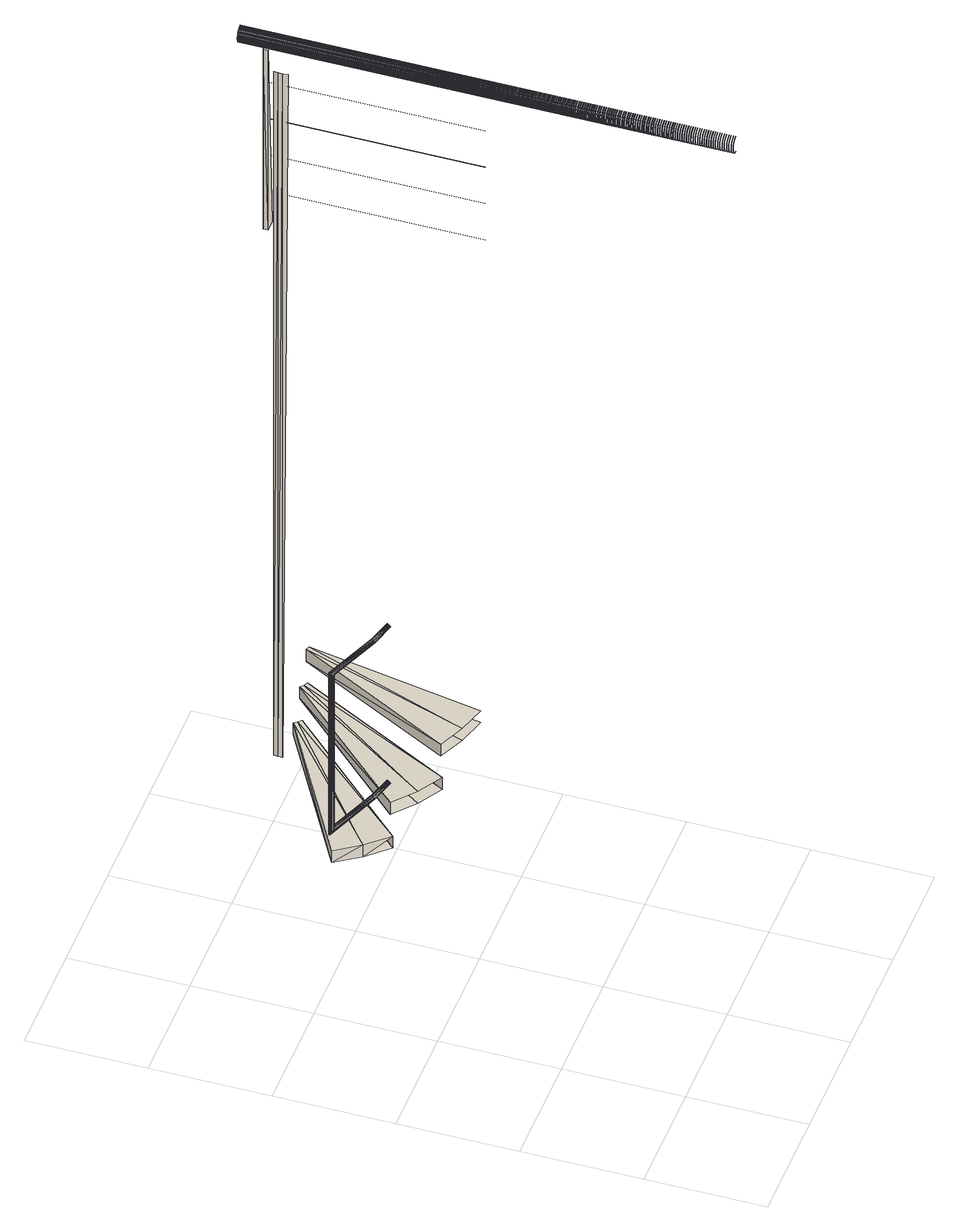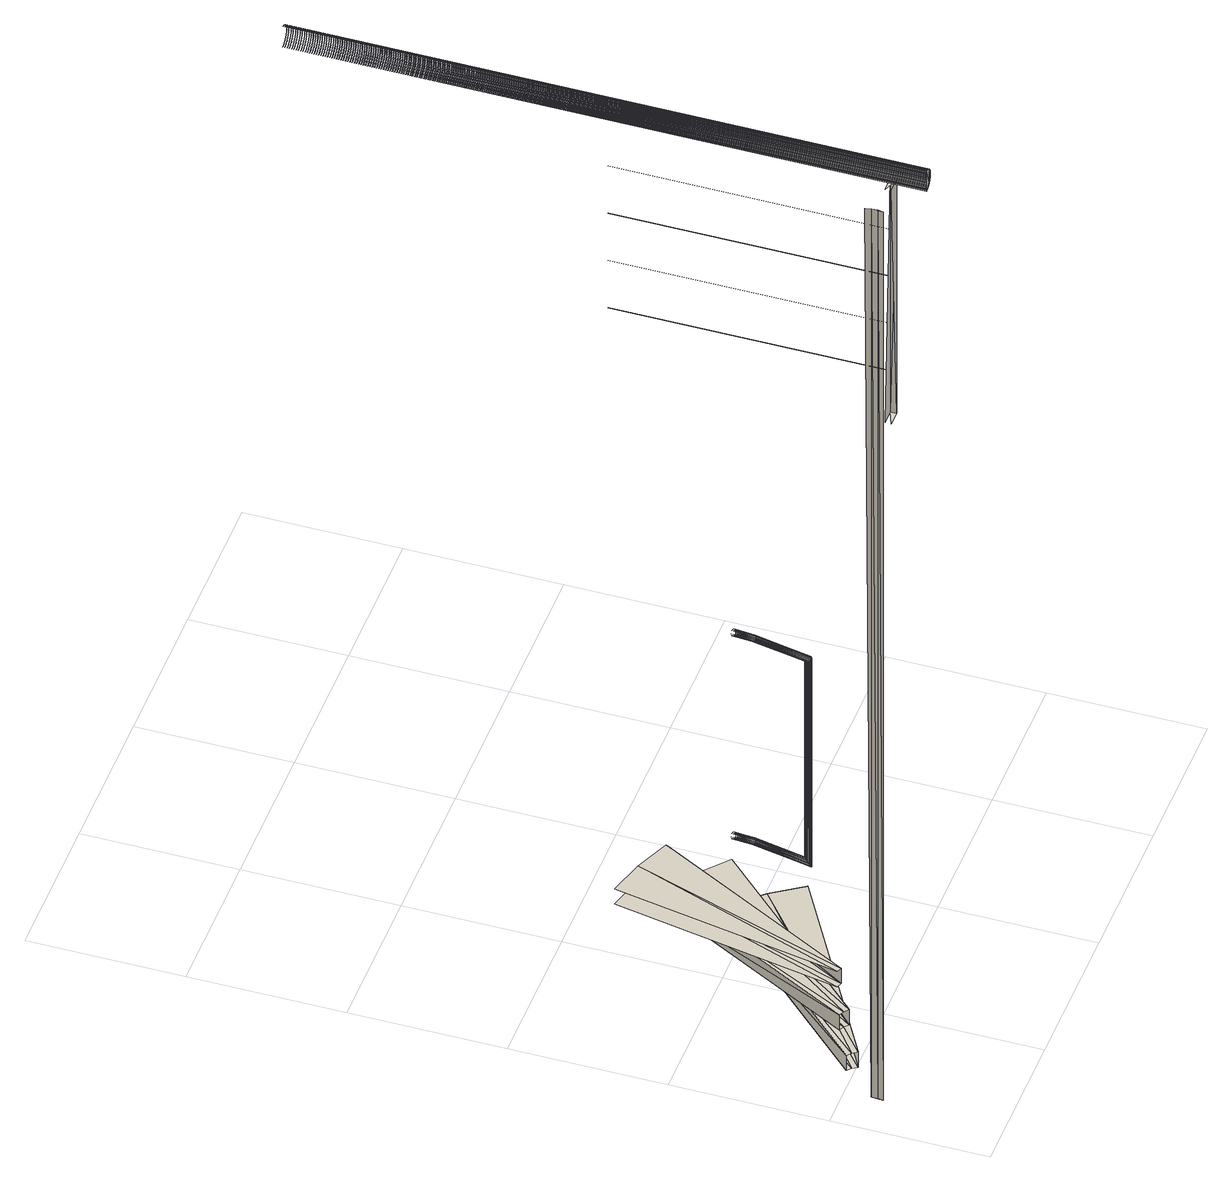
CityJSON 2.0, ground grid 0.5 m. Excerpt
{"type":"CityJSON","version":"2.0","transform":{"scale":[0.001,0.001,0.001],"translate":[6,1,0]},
"CityObjects":{
"building1":{"type":"Building","attributes":{"info":{"id":14502,"type":"IfcStair","GlobalId":"38a9vdh9bF5Qg28GWyHhlr","OwnerHistory":"#12","Name":"Wendeltreppe","ObjectPlacement":"#502","Representation":"#14498","Tag":"79A67A01-C95B-4209-86-9A-74983B65305C"},"psets":{"Pset_StairCommon":{"HandicapAccessible":{"id":14532,"class":"IfcPropertySingleValue","value":false,"value_type":"IfcBoolean"},"IsExternal":{"id":14533,"class":"IfcPropertySingleValue","value":false,"value_type":"IfcBoolean"},"FireExit":{"id":14534,"class":"IfcPropertySingleValue","value":true,"value_type":"IfcBoolean"},"id":14535},"AC_Pset_Name":{"Name":{"id":14544,"class":"IfcPropertySingleValue","value":"Wendeltreppe","value_type":"IfcLabel"},"id":14545},"ArchiCADProperties":{"Komplette Element-ID":{"id":14551,"class":"IfcPropertySingleValue","value":"Wendeltreppe","value_type":"IfcLabel"},"Kompakte Element-ID":{"id":14552,"class":"IfcPropertySingleValue","value":"Wendeltreppe","value_type":"IfcLabel"},"Name des Sachmerkmal-Objekts":{"id":14553,"class":"IfcPropertySingleValue","value_type":"IfcLabel"},"Ursprungsgeschoss":{"id":14554,"class":"IfcPropertySingleValue","value":"Erdgeschoss","value_type":"IfcLabel"},"Raumname":{"id":14555,"class":"IfcPropertySingleValue","value":"Wohnen","value_type":"IfcLabel"},"Raumnummer":{"id":14556,"class":"IfcPropertySingleValue","value":"5","value_type":"IfcLabel"},"Ebene":{"id":14557,"class":"IfcPropertySingleValue","value":"Treppen","value_type":"IfcLabel"},"Typ":{"id":14558,"class":"IfcPropertySingleValue","value":"Treppen","value_type":"IfcLabel"},"Geschützt":{"id":14559,"class":"IfcPropertySingleValue","value":false,"value_type":"IfcBoolean"},"Bibliothekselement-Name":{"id":14560,"class":"IfcPropertySingleValue","value":"Treppe_FZK-Haus","value_type":"IfcLabel"},"Baustoff / Mehrschichtiger Aufbau / Profil / Schraffur":{"id":14561,"class":"IfcPropertySingleValue","value":"Holz","value_type":"IfcLabel"},"Etikettentext":{"id":14562,"class":"IfcPropertySingleValue","value_type":"IfcLabel"},"Eindeutige ID":{"id":14563,"class":"IfcPropertySingleValue","value_type":"IfcLabel"},"Verknüpfte Änderungen":{"id":14564,"class":"IfcPropertySingleValue","value_type":"IfcLabel"},"Tragende Funktion":{"id":14565,"class":"IfcPropertySingleValue","value":"Nicht definiert","value_type":"IfcLabel"},"Lage":{"id":14566,"class":"IfcPropertySingleValue","value":"Nicht definiert","value_type":"IfcLabel"},"Element-Klassifizierung":{"id":14567,"class":"IfcPropertySingleValue","value":"Treppe","value_type":"IfcLabel"},"Umbau-Status":{"id":14568,"class":"IfcPropertySingleValue","value":"Bestand","value_type":"IfcLabel"},"Anzeigen auf Umbau-Filter":{"id":14569,"class":"IfcPropertySingleValue","value":"Alle relevanten Filter","value_type":"IfcLabel"},"ARCHICAD IFC ID":{"id":14570,"class":"IfcPropertySingleValue","value":"38a9vdh9bF5Qg28GWyHhlr","value_type":"IfcLabel"},"Externe IFC ID":{"id":14571,"class":"IfcPropertySingleValue","value_type":"IfcLabel"},"Drehwinkel":{"id":14572,"class":"IfcPropertySingleValue","value":210,"value_type":"IfcPlaneAngleMeasure"},"Oberfläche":{"id":14573,"class":"IfcPropertySingleValue","value":"Allgemein","value_type":"IfcLabel"},"id":14574},"AC_Pset_Treppe_FZK-Haus":{"2D Hotspots in 3D zeigen":{"id":14602,"class":"IfcPropertySingleValue","value":true,"value_type":"IfcBoolean"},"Geschoßabhängig":{"id":14603,"class":"IfcPropertySingleValue","value":true,"value_type":"IfcBoolean"},"     Kein Bruch im Gesch. oberhalb":{"id":14604,"class":"IfcPropertySingleValue","value":true,"value_type":"IfcBoolean"},"     Strichlinien oberhalb Bruch":{"id":14605,"class":"IfcPropertySingleValue","value":true,"value_type":"IfcBoolean"},"     Linientyp unter Einsetzgeschoß":{"id":14606,"class":"IfcPropertySingleValue","value":4,"value_type":"IfcReal"},"Symbol maßstabunabhängig":{"id":14607,"class":"IfcPropertySingleValue","value":false,"value_type":"IfcBoolean"},"     Trittlinien":{"id":14608,"class":"IfcPropertySingleValue","value":false,"value_type":"IfcBoolean"},"     Pfeil":{"id":14609,"class":"IfcPropertySingleValue","value":false,"value_type":"IfcBoolean"},"     Detail":{"id":14610,"class":"IfcPropertySingleValue","value":false,"value_type":"IfcBoolean"},"Pfeil Auf/Ab":{"id":14611,"class":"IfcPropertySingleValue","value":false,"value_type":"IfcBoolean"},"Stift Kontur":{"id":14612,"class":"IfcPropertySingleValue","value_type":"IfcLabel"},"Schraffurtyp":{"id":14613,"class":"IfcPropertySingleValue","value":"Leer","value_type":"IfcLabel"},"Schraffur-Stift (gs_fill_pen)":{"id":14614,"class":"IfcPropertySingleValue","value_type":"IfcLabel"},"Schraffurhintergrund-Stift (gs_back_pen)":{"id":14615,"class":"IfcPropertySingleValue","value_type":"IfcLabel"},"2D-Detaillierungsgrad":{"id":14616,"class":"IfcPropertySingleValue","value":"Maßstababhängig","value_type":"IfcLabel"},"Einfache/mittelmässige Modifizierung bei (iScaleChangeSM)":{"id":14617,"class":"IfcPropertySingleValue","value":999,"value_type":"IfcReal"},"Einfache/mittelmässige Modifizierung bei (gs_ScaleChangeSM)":{"id":14618,"class":"IfcPropertySingleValue","value":100,"value_type":"IfcReal"},"Mittelmässige/detaillierte Modifizierung bei (iScaleChangeMD)":{"id":14619,"class":"IfcPropertySingleValue","value":999,"value_type":"IfcReal"},"Mittelmässige/detaillierte Modifizierung bei (gs_ScaleChangeMD)":{"id":14620,"class":"IfcPropertySingleValue","value":50,"value_type":"IfcReal"},"2D-Symbol Typ":{"id":14621,"class":"IfcPropertySingleValue","value":"Typ 11","value_type":"IfcLabel"},"Symbol Gruppentyp":{"id":14622,"class":"IfcPropertySingleValue","value":6,"value_type":"IfcReal"},"Stift sichtbar Struktur-Linie":{"id":14623,"class":"IfcPropertySingleValue","value_type":"IfcLabel"},"Stift unsichtbar Struktur-Linie":{"id":14624,"class":"IfcPropertySingleValue","value_type":"IfcLabel"},"Linientyp sichtbare Struktur":{"id":14625,"class":"IfcPropertySingleValue","value":1,"value_type":"IfcReal"},"Linientyp unsichtbare Struktur":{"id":14626,"class":"IfcPropertySingleValue","value":4,"value_type":"IfcReal"},"Typ Bruchsymbol":{"id":14627,"class":"IfcPropertySingleValue","value":"Gerade","value_type":"IfcLabel"},"Hintergrund Schraffur-Typ":{"id":14628,"class":"IfcPropertySingleValue","value":"Leer","value_type":"IfcLabel"},"Schraffur-Stift (gs_bgf_front_pen)":{"id":14629,"class":"IfcPropertySingleValue","value_type":"IfcLabel"},"Schraffurhintergrund-Stift (gs_bgf_back_pen)":{"id":14630,"class":"IfcPropertySingleValue","value":"Transparent","value_type":"IfcLabel"},"Schraffur über Bruchlinie":{"id":14631,"class":"IfcPropertySingleValue","value":false,"value_type":"IfcBoolean"},"Lauflinie zeigen":{"id":14632,"class":"IfcPropertySingleValue","value":true,"value_type":"IfcBoolean"},"Lauflinie über Bruch zeigen":{"id":14633,"class":"IfcPropertySingleValue","value":true,"value_type":"IfcBoolean"},"Stift Lauflinie":{"id":14634,"class":"IfcPropertySingleValue","value_type":"IfcLabel"},"Lauflinietyp (gs_walkline_type)":{"id":14635,"class":"IfcPropertySingleValue","value":1,"value_type":"IfcReal"},"Lauflinietyp über Bruchlinie":{"id":14636,"class":"IfcPropertySingleValue","value":4,"value_type":"IfcReal"},"Symbol Lauflinie-Startpunkt (gs_StartEndStyle)":{"id":14637,"class":"IfcPropertySingleValue","value":"Typ 1","value_type":"IfcLabel"},"Schraffur-Stift (0-Kein) (gs_StartEndFillPen)":{"id":14638,"class":"IfcPropertySingleValue","value":"Transparent","value_type":"IfcLabel"},"Pfeil":{"id":14639,"class":"IfcPropertySingleValue","value":"Typ 3","value_type":"IfcLabel"},"Schraffur-Stift (0-Kein) (gs_ArrowFillPen)":{"id":14640,"class":"IfcPropertySingleValue","value_type":"IfcLabel"},"Schraffur-Stift oben (0-Kein)":{"id":14641,"class":"IfcPropertySingleValue","value_type":"IfcLabel"},"Nummerierung zeigen (gs_show_numbering)":{"id":14642,"class":"IfcPropertySingleValue","value":true,"value_type":"IfcBoolean"},"Beginnt von...":{"id":14643,"class":"IfcPropertySingleValue","value":1,"value_type":"IfcReal"},"Schriftgröße (mm) (gs_numb_text_size)":{"id":14644,"class":"IfcPropertySingleValue","value":1,"value_type":"IfcReal"},"Schriftgröße (Punkt) (gs_numb_text_size_pt)":{"id":14645,"class":"IfcPropertySingleValue","value":2.83,"value_type":"IfcReal"},"Ausrichtung (gs_numb_orient)":{"id":14646,"class":"IfcPropertySingleValue","value":"Lesbar","value_type":"IfcLabel"},"Text-Stift (gs_numb_text_pen)":{"id":14647,"class":"IfcPropertySingleValue","value_type":"IfcLabel"},"Text umklappen":{"id":14648,"class":"IfcPropertySingleValue","value":"Kein","value_type":"IfcLabel"},"Unten-Text":{"id":14649,"class":"IfcPropertySingleValue","value":"Ab","value_type":"IfcLabel"},"Schriftgröße (mm) (gs_updown_text_size)":{"id":14650,"class":"IfcPropertySingleValue","value":1,"value_type":"IfcReal"},"Schriftgröße (Punkt) (gs_updown_text_size_pt)":{"id":14651,"class":"IfcPropertySingleValue","value":2.83,"value_type":"IfcReal"},"Ausrichtung (gs_updown_orient)":{"id":14652,"class":"IfcPropertySingleValue","value":"Parallel mit Lauflinie","value_type":"IfcLabel"},"Text-Stift (gs_updown_text_pen)":{"id":14653,"class":"IfcPropertySingleValue","value_type":"IfcLabel"},"Text (gs_riserun_text)":{"id":14654,"class":"IfcPropertySingleValue","value":true,"value_type":"IfcBoolean"},"Format":{"id":14655,"class":"IfcPropertySingleValue","value":"Anzahl x Auftritt x Steigung","value_type":"IfcLabel"},"Eigener Text":{"id":14656,"class":"IfcPropertySingleValue","value":"Anwendertext","value_type":"IfcLabel"},"Steigung Text":{"id":14657,"class":"IfcPropertySingleValue","value":"STG","value_type":"IfcLabel"},"Schriftgröße (mm) (gs_riserun_text_size)":{"id":14658,"class":"IfcPropertySingleValue","value":1,"value_type":"IfcReal"},"Schriftgröße (Punkt) (gs_riserun_text_size_pt)":{"id":14659,"class":"IfcPropertySingleValue","value":2.83,"value_type":"IfcReal"},"Ausrichtung (gs_riserun_orient)":{"id":14660,"class":"IfcPropertySingleValue","value":"Lesbar","value_type":"IfcLabel"},"Text-Stift (gs_riserun_text_pen)":{"id":14661,"class":"IfcPropertySingleValue","value_type":"IfcLabel"},"Übernehme Projektpräferenzen":{"id":14662,"class":"IfcPropertySingleValue","value":true,"value_type":"IfcBoolean"},"Beschreibung (gs_description)":{"id":14663,"class":"IfcPropertySingleValue","value_type":"IfcLabel"},"Schriftgröße (mm) (gs_desc_text_size)":{"id":14664,"class":"IfcPropertySingleValue","value":1,"value_type":"IfcReal"},"Schriftgröße (Punkt) (gs_desc_text_size_pt)":{"id":14665,"class":"IfcPropertySingleValue","value":2.83,"value_type":"IfcReal"},"Text-Stift (gs_desc_text_pen)":{"id":14666,"class":"IfcPropertySingleValue","value_type":"IfcLabel"},"Schrifttyp":{"id":14667,"class":"IfcPropertySingleValue","value":"Arial","value_type":"IfcLabel"},"Handlauf im Grundriss zeigen":{"id":14668,"class":"IfcPropertySingleValue","value":true,"value_type":"IfcBoolean"},"Pfosten Symbol-Typ":{"id":14669,"class":"IfcPropertySingleValue","value":"Typ 1","value_type":"IfcLabel"},"Linientyp (gs_handrail_linetype)":{"id":14670,"class":"IfcPropertySingleValue","value":1,"value_type":"IfcReal"},"Stift Linie (gs_handrail_pen)":{"id":14671,"class":"IfcPropertySingleValue","value_type":"IfcLabel"},"Linientyp Pfosten":{"id":14672,"class":"IfcPropertySingleValue","value":1,"value_type":"IfcReal"},"Stift Pfosten":{"id":14673,"class":"IfcPropertySingleValue","value_type":"IfcLabel"},"Handlauf-Achsenlinie zeigen":{"id":14674,"class":"IfcPropertySingleValue","value":true,"value_type":"IfcBoolean"},"Linientyp (gs_rail_axis_linetype)":{"id":14675,"class":"IfcPropertySingleValue","value":1,"value_type":"IfcReal"},"Stift Linie (gs_rail_axis_pen)":{"id":14676,"class":"IfcPropertySingleValue","value_type":"IfcLabel"},"Wangen im Grundriss zeigen":{"id":14677,"class":"IfcPropertySingleValue","value":true,"value_type":"IfcBoolean"},"Plattenlinie":{"id":14678,"class":"IfcPropertySingleValue","value":1,"value_type":"IfcReal"},"Stift Platten":{"id":14679,"class":"IfcPropertySingleValue","value_type":"IfcLabel"},"Geschossabhängig":{"id":14680,"class":"IfcPropertySingleValue","value":true,"value_type":"IfcBoolean"},"Linientyp unter Ursprungsgeschoss":{"id":14681,"class":"IfcPropertySingleValue","value":4,"value_type":"IfcReal"},"Bruchlinie":{"id":14682,"class":"IfcPropertySingleValue","value":true,"value_type":"IfcBoolean"},"2D-unter Bruchsymbol zeigen":{"id":14683,"class":"IfcPropertySingleValue","value":true,"value_type":"IfcBoolean"},"2D-über Bruchsymbol zeigen":{"id":14684,"class":"IfcPropertySingleValue","value":true,"value_type":"IfcBoolean"},"Stufen zeigen":{"id":14685,"class":"IfcPropertySingleValue","value":true,"value_type":"IfcBoolean"},"Linientyp (gs_story_line_type)":{"id":14686,"class":"IfcPropertySingleValue","value":1,"value_type":"IfcReal"},"Stift Linie (gs_story_line_pen)":{"id":14687,"class":"IfcPropertySingleValue","value_type":"IfcLabel"},"Lauflinietyp (gs_story_walkline_type)":{"id":14688,"class":"IfcPropertySingleValue","value":1,"value_type":"IfcReal"},"Nummerierung zeigen (gs_story_shownum)":{"id":14689,"class":"IfcPropertySingleValue","value":true,"value_type":"IfcBoolean"},"3D Verdeckte Kanten und Drahtmodell Kontur (gs_structure_3dhidden_pen)":{"id":14690,"class":"IfcPropertySingleValue","value_type":"IfcLabel"},"Oben Oberflächenmaterial (gs_up_mat)":{"id":14691,"class":"IfcPropertySingleValue","value":"Anstrich","value_type":"IfcLabel"},"Oben Oberflächenmaterial (gs_up_mat_temp)":{"id":14692,"class":"IfcPropertySingleValue","value":"Anstrich","value_type":"IfcLabel"},"Unten Oberflächenmaterial (gs_bot_mat)":{"id":14693,"class":"IfcPropertySingleValue","value":"Anstrich","value_type":"IfcLabel"},"Unten Oberflächenmaterial (gs_bot_mat_temp)":{"id":14694,"class":"IfcPropertySingleValue","value":"Anstrich","value_type":"IfcLabel"},"Seite Oberflächenmaterial (gs_side_mat)":{"id":14695,"class":"IfcPropertySingleValue","value":"Anstrich","value_type":"IfcLabel"},"Seite Oberflächenmaterial (gs_side_mat_temp)":{"id":14696,"class":"IfcPropertySingleValue","value":"Anstrich","value_type":"IfcLabel"},"Setzstufe Oberflächenmaterial (gs_raiser_mat)":{"id":14697,"class":"IfcPropertySingleValue","value":"Anstrich","value_type":"IfcLabel"},"Setzstufe Oberflächenmaterial (gs_raiser_mat_temp)":{"id":14698,"class":"IfcPropertySingleValue","value":"Anstrich","value_type":"IfcLabel"},"Gleiche Oberflächenmaterialien (gs_link_mat)":{"id":14699,"class":"IfcPropertySingleValue","value":false,"value_type":"IfcBoolean"},"Schnitt-Schraffur (gs_sectfill_type)":{"id":14700,"class":"IfcPropertySingleValue","value":"IWF01-24,0-001","value_type":"IfcLabel"},"Schnittschraffur-Stift (gs_sectfill_pen)":{"id":14701,"class":"IfcPropertySingleValue","value_type":"IfcLabel"},"Schnittschraffurhintergrund-Stift (gs_sectfill_back_pen)":{"id":14702,"class":"IfcPropertySingleValue","value_type":"IfcLabel"},"3D Verdeckte Kanten und Drahtmodell Kontur (gs_tread_3dhidden_pen)":{"id":14703,"class":"IfcPropertySingleValue","value_type":"IfcLabel"},"Oben Oberflächenmaterial (gs_tr_up_mat)":{"id":14704,"class":"IfcPropertySingleValue","value":"Kiefer, glänzend","value_type":"IfcLabel"},"Oben Oberflächenmaterial (gs_tr_up_mat_temp)":{"id":14705,"class":"IfcPropertySingleValue","value":"Kiefer, glänzend","value_type":"IfcLabel"},"Front Oberflächenmaterial (gs_tr_front_mat)":{"id":14706,"class":"IfcPropertySingleValue","value":"Kiefer, glänzend","value_type":"IfcLabel"},"Front Oberflächenmaterial (gs_tr_front_mat_temp)":{"id":14707,"class":"IfcPropertySingleValue","value":"Kiefer, glänzend","value_type":"IfcLabel"},"Setzstufe Oberflächenmaterial (gs_tr_riser_mat)":{"id":14708,"class":"IfcPropertySingleValue","value":"Kiefer, glänzend","value_type":"IfcLabel"},"Setzstufe Oberflächenmaterial (gs_tr_riser_mat_temp)":{"id":14709,"class":"IfcPropertySingleValue","value":"Kiefer, glänzend","value_type":"IfcLabel"},"Gleiche Oberflächenmaterialien (gs_link_tr_mat)":{"id":14710,"class":"IfcPropertySingleValue","value":false,"value_type":"IfcBoolean"},"Schnitt-Schraffur (gs_tr_sectfill_type)":{"id":14711,"class":"IfcPropertySingleValue","value":"IWF01-24,0-001","value_type":"IfcLabel"},"Schnittschraffur-Stift (gs_tr_sectfill_pen)":{"id":14712,"class":"IfcPropertySingleValue","value_type":"IfcLabel"},"Schnittschraffurhintergrund-Stift (gs_tr_sectfill_back_pen)":{"id":14713,"class":"IfcPropertySingleValue","value_type":"IfcLabel"},"Strukturtyp":{"id":14714,"class":"IfcPropertySingleValue","value":1,"value_type":"IfcReal"},"Tragende Dicke":{"id":14715,"class":"IfcPropertySingleValue","value":0.1,"value_type":"IfcReal"},"Preis":{"id":14716,"class":"IfcPropertySingleValue","value":0,"value_type":"IfcReal"},"Hersteller":{"id":14717,"class":"IfcPropertySingleValue","value_type":"IfcLabel"},"Anmerkung":{"id":14718,"class":"IfcPropertySingleValue","value_type":"IfcLabel"},"Lage":{"id":14719,"class":"IfcPropertySingleValue","value_type":"IfcLabel"},"Accessoires":{"id":14720,"class":"IfcPropertySingleValue","value_type":"IfcLabel"},"Mindestschallschutz (gs_list_soundinsul)":{"id":14721,"class":"IfcPropertySingleValue","value_type":"IfcLabel"},"Gruppe (FM_Type)":{"id":14722,"class":"IfcPropertySingleValue","value":"Andere","value_type":"IfcLabel"},"Gruppe (iFMType)":{"id":14723,"class":"IfcPropertySingleValue","value":25,"value_type":"IfcReal"},"Inventarnummer":{"id":14724,"class":"IfcPropertySingleValue","value_type":"IfcLabel"},"Seriennummer":{"id":14725,"class":"IfcPropertySingleValue","value_type":"IfcLabel"},"Herstellungsjahr":{"id":14726,"class":"IfcPropertySingleValue","value_type":"IfcLabel"},"Gewicht":{"id":14727,"class":"IfcPropertySingleValue","value":0,"value_type":"IfcReal"},"Gewichteinheit":{"id":14728,"class":"IfcPropertySingleValue","value":"kg","value_type":"IfcLabel"},"Anzahl Geschosse":{"id":14729,"class":"IfcPropertySingleValue","value":0,"value_type":"IfcReal"},"Anzahl Zwischenpodeste":{"id":14730,"class":"IfcPropertySingleValue","value":0,"value_type":"IfcReal"},"Niveauhöhe":{"id":14731,"class":"IfcPropertySingleValue","value":0,"value_type":"IfcReal"},"Lichtraum":{"id":14732,"class":"IfcPropertySingleValue","value":0,"value_type":"IfcReal"},"Tragende Konstruktion":{"id":14733,"class":"IfcPropertySingleValue","value_type":"IfcLabel"},"Tragekapazität":{"id":14734,"class":"IfcPropertySingleValue","value":0,"value_type":"IfcReal"},"Rauchfreies Treppenhaus":{"id":14735,"class":"IfcPropertySingleValue","value":false,"value_type":"IfcBoolean"},"Stufenlänge":{"id":14736,"class":"IfcPropertySingleValue","value":0,"value_type":"IfcReal"},"Material Treppenstufe":{"id":14737,"class":"IfcPropertySingleValue","value_type":"IfcLabel"},"Material Geländer":{"id":14738,"class":"IfcPropertySingleValue","value_type":"IfcLabel"},"Material Griff":{"id":14739,"class":"IfcPropertySingleValue","value_type":"IfcLabel"},"Frei definierbar 1":{"id":14740,"class":"IfcPropertySingleValue","value_type":"IfcLabel"},"Frei definierbar 2":{"id":14741,"class":"IfcPropertySingleValue","value_type":"IfcLabel"},"Frei definierbar 3":{"id":14742,"class":"IfcPropertySingleValue","value_type":"IfcLabel"},"Frei definierbar 4":{"id":14743,"class":"IfcPropertySingleValue","value_type":"IfcLabel"},"Frei definierbar 5":{"id":14744,"class":"IfcPropertySingleValue","value_type":"IfcLabel"},"Anzahl Auftritt":{"id":14745,"class":"IfcPropertySingleValue","value_type":"IfcLabel"},"Steigungsverhältnis":{"id":14746,"class":"IfcPropertySingleValue","value_type":"IfcLabel"},"Personenanzahl":{"id":14747,"class":"IfcPropertySingleValue","value_type":"IfcLabel"},"Nutzbare lichte Breite Wert":{"id":14748,"class":"IfcPropertySingleValue","value_type":"IfcLabel"},"Nutzbare lichte Breite":{"id":14749,"class":"IfcPropertySingleValue","value_type":"IfcLabel"},"Höhe von Wert":{"id":14750,"class":"IfcPropertySingleValue","value_type":"IfcLabel"},"Höhe von":{"id":14751,"class":"IfcPropertySingleValue","value_type":"IfcLabel"},"Höhe bis Wert":{"id":14752,"class":"IfcPropertySingleValue","value_type":"IfcLabel"},"Höhe bis":{"id":14753,"class":"IfcPropertySingleValue","value_type":"IfcLabel"},"Konstruktion (gs_onorm_construction)":{"id":14754,"class":"IfcPropertySingleValue","value_type":"IfcLabel"},"Mindestschallschutz (gs_onorm_soundinsul)":{"id":14755,"class":"IfcPropertySingleValue","value_type":"IfcLabel"},"Material 1":{"id":14756,"class":"IfcPropertySingleValue","value_type":"IfcLabel"},"Belag 1 Wert":{"id":14757,"class":"IfcPropertySingleValue","value_type":"IfcLabel"},"Belag 1":{"id":14758,"class":"IfcPropertySingleValue","value_type":"IfcLabel"},"Zusatzinformation 1":{"id":14759,"class":"IfcPropertySingleValue","value_type":"IfcLabel"},"Zusatzinformation 2":{"id":14760,"class":"IfcPropertySingleValue","value_type":"IfcLabel"},"AKS-Nummer":{"id":14761,"class":"IfcPropertySingleValue","value_type":"IfcLabel"},"Produkt":{"id":14762,"class":"IfcPropertySingleValue","value_type":"IfcLabel"},"Sammlung der Spezifikations-ID":{"id":14763,"class":"IfcPropertySingleValue","value_type":"IfcLabel"},"Beschreibung (gs_onorm_description)":{"id":14764,"class":"IfcPropertySingleValue","value_type":"IfcLabel"},"Anzahl":{"id":14765,"class":"IfcPropertySingleValue","value_type":"IfcLabel"},"ID-Nummer":{"id":14766,"class":"IfcPropertySingleValue","value_type":"IfcLabel"},"Datum Aufnahme":{"id":14767,"class":"IfcPropertySingleValue","value_type":"IfcLabel"},"Datum Änderung":{"id":14768,"class":"IfcPropertySingleValue","value_type":"IfcLabel"},"Zu Raum ID":{"id":14769,"class":"IfcPropertySingleValue","value_type":"IfcLabel"},"Konstruktion (ifc_StairType)":{"id":14770,"class":"IfcPropertySingleValue","value":0,"value_type":"IfcReal"},"Anzahl der Steigungen":{"id":14771,"class":"IfcPropertySingleValue","value":0,"value_type":"IfcReal"},"Anzahl der Auftritte":{"id":14772,"class":"IfcPropertySingleValue","value":0,"value_type":"IfcReal"},"id":14773},"ArchiCADQuantities":{"Höhenangabe zum Projekt-Nullpunkt":{"id":14949,"class":"IfcQuantityLength","value":0},"Höhe zu Geschoss":{"id":14950,"class":"IfcQuantityLength","value":0},"Oberflächenbereich":{"id":14951,"class":"IfcQuantityArea","value":7.69},"Netto-Volumen":{"id":14952,"class":"IfcQuantityVolume","value":0.208},"Fläche":{"id":14953,"class":"IfcQuantityArea","value":1},"Höhe (Z Größe)":{"id":14954,"class":"IfcQuantityLength","value":2},"Länge (A)":{"id":14955,"class":"IfcQuantityLength","value":1},"Volumen":{"id":14956,"class":"IfcQuantityVolume","value":0.208},"Breite (B)":{"id":14957,"class":"IfcQuantityLength","value":1},"id":14958},"AC_Equantity_Treppe_FZK-Haus":{"Höhe":{"id":14963,"class":"IfcQuantityLength","value":2},"Untere Ebene":{"id":14964,"class":"IfcQuantityLength","value":1},"Obere Ebene":{"id":14965,"class":"IfcQuantityLength","value":0},"Symbolgröße":{"id":14966,"class":"IfcQuantityLength","value":0.1},"- (gs_ArrowWidth)":{"id":14967,"class":"IfcQuantityLength","value":0.4},"- (gs_BegSymbWidth)":{"id":14968,"class":"IfcQuantityLength","value":0.2},"Steigungshöhe":{"id":14969,"class":"IfcQuantityLength","value":0},"Stufenlänge":{"id":14970,"class":"IfcQuantityLength","value":0},"id":14971}}},"geometry":[{"type":"MultiSurface","lod":"2","boundaries":[[[0,1,2]],[[0,3,1]],[[4,0,2]],[[3,5,1]],[[4,2,6]],[[5,3,7]],[[8,4,6]],[[7,9,5]],[[8,6,10]],[[9,7,11]],[[12,8,10]],[[13,9,11]],[[1,2,14]],[[5,1,14]],[[9,5,15]],[[12,10,16]],[[9,17,13]],[[2,6,18]],[[17,13,11]],[[16,19,12]],[[6,10,20]],[[17,11,21]],[[9,15,17]],[[10,16,22]],[[16,23,19]],[[5,14,15]],[[17,21,15]],[[23,24,19]],[[2,18,14]],[[16,23,22]],[[15,21,25]],[[10,22,20]],[[6,20,26]],[[6,26,18]],[[23,27,24]],[[15,25,14]],[[23,22,27]],[[25,28,14]],[[22,29,27]],[[30,31,32]],[[14,28,18]],[[20,29,22]],[[4,33,0]],[[28,34,18]],[[0,35,3]],[[36,2,1]],[[37,29,20]],[[6,2,38]],[[18,34,26]],[[26,37,20]],[[34,37,26]],[[8,39,4]],[[7,3,40]],[[1,5,41]],[[42,10,6]],[[9,43,5]],[[12,44,8]],[[7,45,11]],[[16,10,46]],[[13,47,9]],[[12,19,48]],[[11,49,21]],[[50,23,16]],[[17,51,13]],[[30,32,52]],[[19,24,53]],[[21,54,25]],[[55,22,23]],[[56,17,15]],[[24,27,57]],[[58,28,25]],[[59,20,22]],[[15,14,60]],[[26,20,61]],[[27,29,62]],[[34,28,63]],[[64,14,18]],[[0,33,35]],[[26,65,18]],[[3,35,40]],[[66,29,37]],[[67,37,34]],[[36,38,2]],[[33,4,39]],[[38,42,6]],[[41,36,1]],[[42,46,10]],[[7,40,45]],[[8,44,39]],[[41,5,43]],[[46,50,16]],[[49,11,45]],[[12,48,44]],[[43,9,47]],[[50,55,23]],[[54,21,49]],[[19,53,48]],[[47,13,51]],[[55,59,22]],[[58,25,54]],[[24,57,53]],[[56,51,17]],[[59,61,20]],[[28,58,63]],[[62,57,27]],[[60,56,15]],[[61,65,26]],[[64,60,14]],[[64,18,65]],[[34,63,67]],[[29,66,62]],[[37,67,66]],[[68,30,52]],[[69,42,38]],[[70,35,33]],[[71,46,42]],[[72,40,35]],[[73,50,46]],[[45,40,74]],[[75,55,50]],[[45,76,49]],[[43,77,41]],[[44,48,78]],[[79,59,55]],[[49,80,54]],[[47,81,43]],[[48,53,82]],[[83,61,59]],[[54,84,58]],[[51,85,47]],[[53,57,86]],[[61,87,65]],[[63,58,88]],[[89,51,56]],[[57,62,90]],[[65,91,64]],[[67,63,92]],[[56,60,93]],[[94,62,66]],[[60,64,95]],[[96,66,67]],[[88,92,63]],[[32,31,97]],[[98,52,32]],[[30,97,31]],[[99,100,52]],[[68,101,30]],[[102,103,104]],[[100,105,68]],[[102,106,103]],[[107,108,104]],[[109,110,106]],[[111,112,107]],[[113,114,115]],[[110,116,111]],[[113,117,114]],[[118,119,115]],[[32,97,98]],[[99,52,98]],[[30,101,97]],[[120,121,118]],[[122,117,123]],[[102,104,108]],[[124,100,99]],[[68,105,101]],[[100,124,105]],[[109,106,102]],[[107,112,108]],[[113,115,119]],[[125,110,109]],[[111,116,112]],[[110,125,116]],[[123,117,113]],[[118,121,119]],[[126,127,128]],[[127,129,128]],[[127,130,129]],[[128,129,131]],[[127,132,130]],[[130,131,129]],[[130,132,131]]]}]},
"building2":{"type":"Building","attributes":{"info":{"id":49831,"type":"IfcRailing","GlobalId":"0o5vgCKyTBzO5$QJcI2YDP","OwnerHistory":"#12","ObjectPlacement":"#40768","Representation":"#49827","Tag":"00000000-0000-0000-00-00-000000000000","PredefinedType":"HANDRAIL"},"psets":{"AC_Pset_Name":{"Name":{"id":49836,"class":"IfcPropertySingleValue","value_type":"IfcLabel"},"id":49837},"ArchiCADProperties":{"Komplette Element-ID":{"id":49844,"class":"IfcPropertySingleValue","value":"Gelaender-1","value_type":"IfcLabel"},"Kompakte Element-ID":{"id":49845,"class":"IfcPropertySingleValue","value":"Gelaender-1","value_type":"IfcLabel"},"Name des Sachmerkmal-Objekts":{"id":49846,"class":"IfcPropertySingleValue","value_type":"IfcLabel"},"Ursprungsgeschoss":{"id":49847,"class":"IfcPropertySingleValue","value":"Dachgeschoss","value_type":"IfcLabel"},"Raumname":{"id":49848,"class":"IfcPropertySingleValue","value":"Galerie","value_type":"IfcLabel"},"Raumnummer":{"id":49849,"class":"IfcPropertySingleValue","value":"7","value_type":"IfcLabel"},"Ebene":{"id":49850,"class":"IfcPropertySingleValue","value":"Gelaender","value_type":"IfcLabel"},"Typ":{"id":49851,"class":"IfcPropertySingleValue","value":"Objekt","value_type":"IfcLabel"},"Geschützt":{"id":49852,"class":"IfcPropertySingleValue","value":false,"value_type":"IfcBoolean"},"Bibliothekselement-Name":{"id":49853,"class":"IfcPropertySingleValue","value":"Geländer_horizontal 13","value_type":"IfcLabel"},"Baustoff / Mehrschichtiger Aufbau / Profil / Schraffur":{"id":49854,"class":"IfcPropertySingleValue","value":"Solid","value_type":"IfcLabel"},"Etikettentext":{"id":49855,"class":"IfcPropertySingleValue","value_type":"IfcLabel"},"Eindeutige ID":{"id":49856,"class":"IfcPropertySingleValue","value_type":"IfcLabel"},"Verknüpfte Änderungen":{"id":49857,"class":"IfcPropertySingleValue","value_type":"IfcLabel"},"Tragende Funktion":{"id":49858,"class":"IfcPropertySingleValue","value":"Nicht definiert","value_type":"IfcLabel"},"Lage":{"id":49859,"class":"IfcPropertySingleValue","value":"Nicht definiert","value_type":"IfcLabel"},"Element-Klassifizierung":{"id":49860,"class":"IfcPropertySingleValue","value":"Geländer","value_type":"IfcLabel"},"Umbau-Status":{"id":49861,"class":"IfcPropertySingleValue","value":"Bestand","value_type":"IfcLabel"},"Anzeigen auf Umbau-Filter":{"id":49862,"class":"IfcPropertySingleValue","value":"Alle relevanten Filter","value_type":"IfcLabel"},"ARCHICAD IFC ID":{"id":49863,"class":"IfcPropertySingleValue","value":"0o5vgCKyTBzO5$QJcI2YDP","value_type":"IfcLabel"},"Externe IFC ID":{"id":49864,"class":"IfcPropertySingleValue","value_type":"IfcLabel"},"Drehwinkel":{"id":49865,"class":"IfcPropertySingleValue","value":270,"value_type":"IfcPlaneAngleMeasure"},"Oberfläche":{"id":49866,"class":"IfcPropertySingleValue","value":"Allgemein","value_type":"IfcLabel"},"id":49867},"AC_Pset_Geländer_horizontal_13":{"3D":{"id":49895,"class":"IfcPropertySingleValue","value":"Detailiert","value_type":"IfcLabel"},"Anzahl_Rohre":{"id":49896,"class":"IfcPropertySingleValue","value":4,"value_type":"IfcReal"},"Position":{"id":49897,"class":"IfcPropertySingleValue","value":"Zwischen Pfosten","value_type":"IfcLabel"},"Anzahl_Pfosten":{"id":49898,"class":"IfcPropertySingleValue","value":3,"value_type":"IfcReal"},"Auflösung":{"id":49899,"class":"IfcPropertySingleValue","value":36,"value_type":"IfcReal"},"Schattenwurf":{"id":49900,"class":"IfcPropertySingleValue","value":true,"value_type":"IfcBoolean"},"Show 2D Hotspots in 3D":{"id":49901,"class":"IfcPropertySingleValue","value":true,"value_type":"IfcBoolean"},"Stift Kontur":{"id":49902,"class":"IfcPropertySingleValue","value_type":"IfcLabel"},"Ausfüllmuster":{"id":49903,"class":"IfcPropertySingleValue","value":"Leer","value_type":"IfcLabel"},"Stift Schraffur":{"id":49904,"class":"IfcPropertySingleValue","value_type":"IfcLabel"},"Stift Hintergrundschraffur":{"id":49905,"class":"IfcPropertySingleValue","value_type":"IfcLabel"},"Handlauf (hamat)":{"id":49906,"class":"IfcPropertySingleValue","value":"Zink","value_type":"IfcLabel"},"Rohre (bamat)":{"id":49907,"class":"IfcPropertySingleValue","value":"Zink","value_type":"IfcLabel"},"Pfosten (pomat)":{"id":49908,"class":"IfcPropertySingleValue","value":"Zink","value_type":"IfcLabel"},"Preis":{"id":49909,"class":"IfcPropertySingleValue","value":0,"value_type":"IfcReal"},"Hersteller":{"id":49910,"class":"IfcPropertySingleValue","value_type":"IfcLabel"},"Anmerkung":{"id":49911,"class":"IfcPropertySingleValue","value_type":"IfcLabel"},"Lage":{"id":49912,"class":"IfcPropertySingleValue","value_type":"IfcLabel"},"Accessoires":{"id":49913,"class":"IfcPropertySingleValue","value_type":"IfcLabel"},"Gruppe (FM_Type)":{"id":49914,"class":"IfcPropertySingleValue","value":"Andere","value_type":"IfcLabel"},"Gruppe (iFMType)":{"id":49915,"class":"IfcPropertySingleValue","value":25,"value_type":"IfcReal"},"Inventarnummer":{"id":49916,"class":"IfcPropertySingleValue","value_type":"IfcLabel"},"Seriennummer":{"id":49917,"class":"IfcPropertySingleValue","value_type":"IfcLabel"},"Herstellungsjahr":{"id":49918,"class":"IfcPropertySingleValue","value_type":"IfcLabel"},"Gewicht":{"id":49919,"class":"IfcPropertySingleValue","value":0,"value_type":"IfcReal"},"Gewichteinheit":{"id":49920,"class":"IfcPropertySingleValue","value":"kg","value_type":"IfcLabel"},"Frei definierbar 1":{"id":49921,"class":"IfcPropertySingleValue","value_type":"IfcLabel"},"Frei definierbar 2":{"id":49922,"class":"IfcPropertySingleValue","value_type":"IfcLabel"},"Frei definierbar 3":{"id":49923,"class":"IfcPropertySingleValue","value_type":"IfcLabel"},"Frei definierbar 4":{"id":49924,"class":"IfcPropertySingleValue","value_type":"IfcLabel"},"Frei definierbar 5":{"id":49925,"class":"IfcPropertySingleValue","value_type":"IfcLabel"},"id":49926},"ArchiCADQuantities":{"Höhenangabe zum Projekt-Nullpunkt":{"id":49962,"class":"IfcQuantityLength","value":2.7},"Höhe zu Geschoss":{"id":49963,"class":"IfcQuantityLength","value":0},"Oberflächenbereich":{"id":49964,"class":"IfcQuantityArea","value":1.12},"Netto-Volumen":{"id":49965,"class":"IfcQuantityVolume","value":0.0134},"Fläche":{"id":49966,"class":"IfcQuantityArea","value":2},"Höhe (Z Größe)":{"id":49967,"class":"IfcQuantityLength","value":1},"Länge (A)":{"id":49968,"class":"IfcQuantityLength","value":2},"Volumen":{"id":49969,"class":"IfcQuantityVolume","value":0.0134},"Breite (B)":{"id":49970,"class":"IfcQuantityLength","value":1},"id":49971},"AC_Equantity_Geländer_horizontal_13":{"Height":{"id":49976,"class":"IfcQuantityLength","value":1},"Höhenunterschied":{"id":49977,"class":"IfcQuantityLength","value":0},"Durchmesser_Handlauf":{"id":49978,"class":"IfcQuantityLength","value":0.08},"Auskragung_Handlauf":{"id":49979,"class":"IfcQuantityLength","value":0.1},"Durchmesser_Rohre":{"id":49980,"class":"IfcQuantityLength","value":0.01},"Pfostenbreite":{"id":49981,"class":"IfcQuantityLength","value":0.02},"Pfostentiefe":{"id":49982,"class":"IfcQuantityLength","value":0.05},"Untere Ebene":{"id":49983,"class":"IfcQuantityLength","value":1},"Obere Ebene":{"id":49984,"class":"IfcQuantityLength","value":0},"id":49985}}},"geometry":[{"type":"MultiSurface","lod":"2","boundaries":[[[133,134,135]],[[136,135,137]],[[138,139,134]],[[140,137,141]],[[142,143,139]],[[144,141,145]],[[146,147,143]],[[148,145,149]],[[150,151,147]],[[152,149,153]],[[154,155,151]],[[156,153,157]],[[158,159,155]],[[160,157,161]],[[162,163,159]],[[164,161,165]],[[166,167,163]],[[168,165,169]],[[170,171,167]],[[172,169,173]],[[174,175,171]],[[176,173,177]],[[178,179,175]],[[180,177,181]],[[182,183,179]],[[184,181,185]],[[186,183,187]],[[185,188,189]],[[190,186,191]],[[188,192,193]],[[194,190,195]],[[192,196,197]],[[198,194,199]],[[196,200,201]],[[202,198,203]],[[200,204,205]],[[206,202,207]],[[204,208,209]],[[210,206,211]],[[208,212,213]],[[214,210,215]],[[216,217,218]],[[219,220,221]],[[222,223,224]],[[225,226,227]],[[212,228,229]],[[230,214,231]],[[228,232,233]],[[234,230,235]],[[232,236,237]],[[238,234,239]],[[236,240,241]],[[242,238,243]],[[240,244,245]],[[217,246,218]],[[220,247,221]],[[223,248,224]],[[249,250,251]],[[249,251,252]],[[250,249,253]],[[254,251,250]],[[255,249,252]],[[135,134,139]],[[141,137,135]],[[135,139,151]],[[153,141,135]],[[139,143,151]],[[153,145,141]],[[143,147,151]],[[153,135,151]],[[153,149,145]],[[252,251,256]],[[165,157,153]],[[151,155,163]],[[155,159,163]],[[165,161,157]],[[181,153,151]],[[151,163,179]],[[181,165,153]],[[163,167,179]],[[181,169,165]],[[167,171,175]],[[177,173,169]],[[181,151,179]],[[167,175,179]],[[181,177,169]],[[179,183,186]],[[185,181,188]],[[179,186,194]],[[188,181,196]],[[186,190,194]],[[188,196,192]],[[179,194,202]],[[181,204,196]],[[181,179,238]],[[194,198,202]],[[196,204,200]],[[179,202,214]],[[181,228,204]],[[202,206,210]],[[204,212,208]],[[179,214,238]],[[181,240,228]],[[202,210,214]],[[204,228,212]],[[181,238,240]],[[214,230,234]],[[228,236,232]],[[214,234,238]],[[228,240,236]]]}]}
},
"vertices":[
[719,1672,1079],[719,1672,269],[720,1668,277],[718,1676,1080],[720,1668,1077],[718,1676,262],[723,1666,284],[720,1679,1081],[723,1666,1075],[720,1679,258],[727,1664,291],[722,1682,1082],[727,1664,1073],[722,1682,257],[734,1683,269],[730,1684,262],[731,1664,295],[726,1684,258],[736,1680,277],[731,1664,1072],[738,1673,291],[726,1684,1081],[737,1669,295],[734,1666,297],[734,1666,1072],[730,1684,1080],[738,1676,284],[737,1669,1072],[734,1683,1079],[738,1673,1073],[793,1569,177],[724,1672,177],[724,1672,117],[819,1531,1203],[736,1680,1077],[818,1533,1206],[821,1530,400],[738,1676,1075],[819,1531,403],[821,1530,1200],[818,1536,1208],[824,1530,397],[818,1533,406],[827,1531,395],[824,1530,1197],[820,1539,1210],[818,1536,409],[830,1533,395],[827,1531,1195],[823,1542,1211],[820,1539,410],[833,1536,395],[793,1569,117],[830,1533,1195],[826,1544,1210],[823,1542,411],[835,1539,397],[833,1536,1195],[829,1545,1208],[826,1544,410],[835,1542,400],[829,1545,409],[835,1539,1197],[832,1545,1206],[834,1544,403],[832,1545,406],[835,1542,1200],[834,1544,1203],[877,1478,177],[869,1484,453],[869,1484,1253],[868,1487,456],[868,1487,1256],[868,1489,459],[868,1489,1259],[869,1493,461],[869,1493,1261],[877,1485,446],[877,1485,1246],[871,1496,461],[871,1496,1261],[880,1488,445],[880,1488,1245],[874,1498,461],[874,1498,1261],[883,1491,446],[883,1491,1246],[878,1500,459],[878,1500,1259],[884,1494,448],[884,1494,1248],[880,1500,456],[880,1500,1256],[884,1497,450],[884,1497,1250],[883,1499,453],[883,1499,1253],[1373,2047,177],[1373,2047,117],[1384,2031,117],[877,1478,117],[1384,2031,177],[1391,2025,293],[870,1485,293],[870,1485,353],[1398,2018,177],[964,1406,293],[964,1406,353],[1391,2025,353],[1405,2013,293],[1070,1342,293],[1070,1342,353],[1405,2013,353],[1413,2008,470],[1061,1346,470],[1061,1346,530],[1422,2004,353],[1174,1296,470],[1174,1296,530],[1413,2008,530],[1293,1263,530],[1431,2001,530],[1293,1263,470],[1431,2001,470],[1398,2018,117],[1422,2004,293],[1365,2064,3500],[1361,2084,3500],[1361,2084,0],[1360,2103,0],[1360,2103,3500],[1363,2122,0],[1363,2122,3500],
[1328,256,3660],[1328,2256,3662],[1328,2256,3660],[1328,256,3658],[1328,2256,3658],[1328,256,3662],[1328,2256,3665],[1328,256,3655],[1328,2256,3655],[1328,256,3665],[1328,2256,3667],[1328,256,3653],[1328,2256,3653],[1328,256,3667],[1329,2256,3669],[1329,256,3651],[1329,2256,3651],[1329,256,3669],[1329,2256,3672],[1329,256,3648],[1329,2256,3648],[1329,256,3672],[1330,2256,3674],[1330,256,3646],[1330,2256,3646],[1330,256,3674],[1331,2256,3676],[1331,256,3644],[1331,2256,3644],[1331,256,3676],[1332,2256,3678],[1332,256,3642],[1332,2256,3642],[1332,256,3678],[1333,2256,3680],[1333,256,3640],[1333,2256,3640],[1333,256,3680],[1334,2256,3682],[1334,256,3638],[1334,2256,3638],[1334,256,3682],[1336,2256,3684],[1336,256,3636],[1336,2256,3636],[1336,256,3684],[1337,2256,3686],[1337,256,3634],[1337,2256,3634],[1337,256,3686],[1339,2256,3687],[1339,256,3633],[1339,2256,3633],[1340,2256,3689],[1339,256,3687],[1340,2256,3631],[1340,256,3631],[1342,2256,3691],[1340,256,3689],[1342,2256,3629],[1342,256,3629],[1344,2256,3692],[1342,256,3691],[1344,2256,3628],[1344,256,3628],[1346,2256,3693],[1344,256,3692],[1346,2256,3627],[1346,256,3627],[1348,2256,3695],[1346,256,3693],[1348,2256,3625],[1348,256,3625],[1350,2256,3696],[1348,256,3695],[1350,2256,3624],[1350,256,3624],[1352,2256,3697],[1350,256,3696],[1352,2256,3623],[1352,256,3623],[1354,2256,3698],[1352,256,3697],[1363,1267,2880],[1363,1267,2881],[1363,2137,2881],[1363,1267,3066],[1363,1267,3067],[1363,2137,3067],[1363,1267,3252],[1363,1267,3253],[1363,2137,3253],[1363,1267,3438],[1363,1267,3439],[1363,2137,3439],[1354,2256,3622],[1354,256,3622],[1356,2256,3698],[1354,256,3698],[1356,2256,3622],[1356,256,3622],[1358,2256,3699],[1356,256,3698],[1358,2256,3621],[1358,256,3621],[1361,2256,3699],[1358,256,3699],[1361,2256,3621],[1361,256,3621],[1363,2256,3700],[1361,256,3699],[1363,2256,3620],[1363,256,3620],[1363,2137,2882],[1363,2137,3068],[1363,2137,3254],[1343,2137,2700],[1343,2137,3620],[1343,2157,3620],[1343,2157,2700],[1393,2137,2700],[1393,2137,3620],[1393,2157,2700],[1393,2157,3620]
]}
